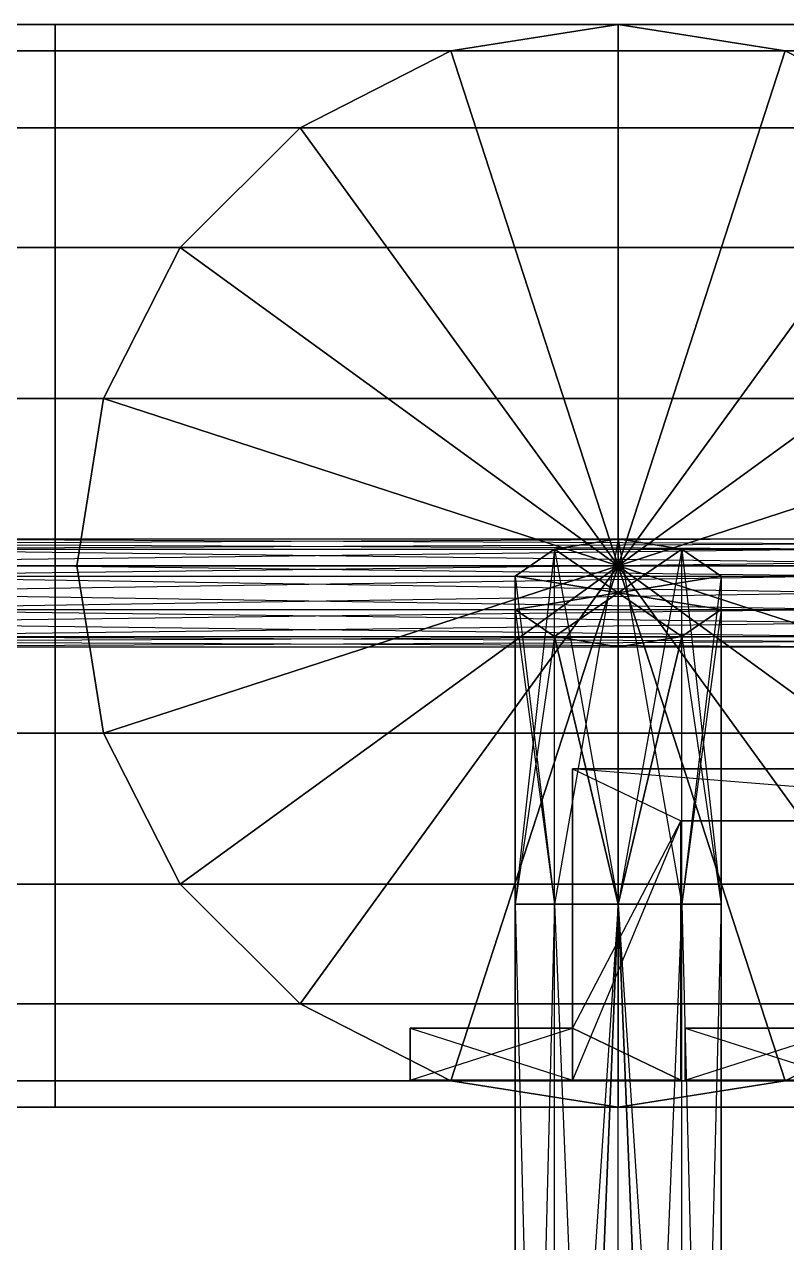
# Model space of a CAD drawing. Extents: x 0 to 4960, y -79 to 258.
# Drawn here: x 1896.8 to 1952.3, y 9.8 to 98.4 of the extents above; entities that cross this region are included whole.
import ezdxf

# ---------------------------------------------------------------- set-up
doc = ezdxf.new("R2010")
doc.units = 0
doc.layers.add('UB3D', color=1, linetype='CONTINUOUS')

msp = doc.modelspace()

# ---------------------------------------------------------------- linework, layer by layer
at = {"layer": 'UB3D', "color": 53}
for points in [[(2100.944882, 96.498268, -2192.166043), (2100.944882, 98.425177, -2180.00002), (1819.055118, 98.425177, -2180.00002), (1819.055118, 96.498268, -2192.166043)], [(2100.944882, 98.425177, -2180.00002), (2100.944882, 96.498268, -2167.833957), (1819.055118, 96.498268, -2167.833957), (1819.055118, 98.425177, -2180.00002)], [(2180.944882, 96.498268, -3552.166043), (2180.944882, 98.425177, -3540.00002), (1899.055118, 98.425177, -3540.00002), (1899.055118, 96.498268, -3552.166043)], [(2180.944882, 98.425177, -3540.00002), (2180.944882, 96.498268, -3527.833957), (1899.055118, 96.498268, -3527.833957), (1899.055118, 98.425177, -3540.00002)], [(1899.055118, 59.055118, -3540), (1899.055118, 96.498268, -3552.166043), (1899.055118, 98.425177, -3540.00002)], [(1899.055118, 59.055118, -3540), (1899.055118, 98.425177, -3540.00002), (1899.055118, 96.498268, -3527.833957)], [(1927.833996, 96.498308, -1260.944882), (1940.00002, 98.425217, -1260.944882), (1940.00002, 98.425217, -979.055118), (1927.833996, 96.498308, -979.055118)], [(1940, 59.055118, -1260.944882), (1940.00002, 98.425217, -1260.944882), (1927.833996, 96.498308, -1260.944882)], [(1940, 59.055118, -979.055118), (1927.833996, 96.498308, -979.055118), (1940.00002, 98.425217, -979.055118)], [(1940, 59.055118, -1260.944882), (1952.166004, 96.498308, -1260.944882), (1940.00002, 98.425217, -1260.944882)], [(1940, 59.055118, -979.055118), (1940.00002, 98.425217, -979.055118), (1952.166004, 96.498308, -979.055118)], [(1940.00002, 98.425217, -1260.944882), (1952.166004, 96.498308, -1260.944882), (1952.166004, 96.498308, -979.055118), (1940.00002, 98.425217, -979.055118)], [(2100.944882, 90.906161, -2203.141171), (2100.944882, 96.498268, -2192.166043), (1819.055118, 96.498268, -2192.166043), (1819.055118, 90.906161, -2203.141171)], [(2100.944882, 96.498268, -2167.833957), (2100.944882, 90.906161, -2156.858829), (1819.055118, 90.906161, -2156.858829), (1819.055118, 96.498268, -2167.833957)], [(2180.944882, 90.906161, -3563.141171), (2180.944882, 96.498268, -3552.166043), (1899.055118, 96.498268, -3552.166043), (1899.055118, 90.906161, -3563.141171)], [(2180.944882, 96.498268, -3527.833957), (2180.944882, 90.906161, -3516.858829), (1899.055118, 90.906161, -3516.858829), (1899.055118, 96.498268, -3527.833957)], [(1899.055118, 59.055118, -3540), (1899.055118, 90.906161, -3563.141171), (1899.055118, 96.498268, -3552.166043)], [(1899.055118, 59.055118, -3540), (1899.055118, 96.498268, -3527.833957), (1899.055118, 90.906161, -3516.858829)], [(1916.858868, 90.906201, -1260.944882), (1927.833996, 96.498308, -1260.944882), (1927.833996, 96.498308, -979.055118), (1916.858868, 90.906201, -979.055118)], [(1940, 59.055118, -1260.944882), (1927.833996, 96.498308, -1260.944882), (1916.858868, 90.906201, -1260.944882)], [(1940, 59.055118, -979.055118), (1916.858868, 90.906201, -979.055118), (1927.833996, 96.498308, -979.055118)], [(1940, 59.055118, -1260.944882), (1963.141132, 90.906201, -1260.944882), (1952.166004, 96.498308, -1260.944882)], [(1940, 59.055118, -979.055118), (1952.166004, 96.498308, -979.055118), (1963.141132, 90.906201, -979.055118)], [(1952.166004, 96.498308, -1260.944882), (1963.141132, 90.906201, -1260.944882), (1963.141132, 90.906201, -979.055118), (1952.166004, 96.498308, -979.055118)], [(2100.944882, 82.19625, -2211.851082), (2100.944882, 90.906161, -2203.141171), (1819.055118, 90.906161, -2203.141171), (1819.055118, 82.19625, -2211.851082)], [(2100.944882, 90.906161, -2156.858829), (2100.944882, 82.19625, -2148.148918), (1819.055118, 82.19625, -2148.148918), (1819.055118, 90.906161, -2156.858829)], [(2180.944882, 82.19625, -3571.851082), (2180.944882, 90.906161, -3563.141171), (1899.055118, 90.906161, -3563.141171), (1899.055118, 82.19625, -3571.851082)], [(2180.944882, 90.906161, -3516.858829), (2180.944882, 82.19625, -3508.148918), (1899.055118, 82.19625, -3508.148918), (1899.055118, 90.906161, -3516.858829)], [(1899.055118, 59.055118, -3540), (1899.055118, 82.19625, -3571.851082), (1899.055118, 90.906161, -3563.141171)], [(1899.055118, 59.055118, -3540), (1899.055118, 90.906161, -3516.858829), (1899.055118, 82.19625, -3508.148918)], [(1908.148957, 82.196289, -1260.944882), (1916.858868, 90.906201, -1260.944882), (1916.858868, 90.906201, -979.055118), (1908.148957, 82.196289, -979.055118)], [(1940, 59.055118, -1260.944882), (1916.858868, 90.906201, -1260.944882), (1908.148957, 82.196289, -1260.944882)], [(1940, 59.055118, -979.055118), (1908.148957, 82.196289, -979.055118), (1916.858868, 90.906201, -979.055118)], [(1940, 59.055118, -1260.944882), (1971.851043, 82.196289, -1260.944882), (1963.141132, 90.906201, -1260.944882)], [(1940, 59.055118, -979.055118), (1963.141132, 90.906201, -979.055118), (1971.851043, 82.196289, -979.055118)], [(2100.944882, 71.221122, -2217.44319), (2100.944882, 82.19625, -2211.851082), (1819.055118, 82.19625, -2211.851082), (1819.055118, 71.221122, -2217.44319)], [(2100.944882, 82.19625, -2148.148918), (2100.944882, 71.221122, -2142.55681), (1819.055118, 71.221122, -2142.55681), (1819.055118, 82.19625, -2148.148918)], [(2180.944882, 71.221122, -3577.44319), (2180.944882, 82.19625, -3571.851082), (1899.055118, 82.19625, -3571.851082), (1899.055118, 71.221122, -3577.44319)], [(2180.944882, 82.19625, -3508.148918), (2180.944882, 71.221122, -3502.55681), (1899.055118, 71.221122, -3502.55681), (1899.055118, 82.19625, -3508.148918)], [(1899.055118, 59.055118, -3540), (1899.055118, 71.221122, -3577.44319), (1899.055118, 82.19625, -3571.851082)], [(1899.055118, 59.055118, -3540), (1899.055118, 82.19625, -3508.148918), (1899.055118, 71.221122, -3502.55681)], [(1902.55685, 71.221161, -1260.944882), (1908.148957, 82.196289, -1260.944882), (1908.148957, 82.196289, -979.055118), (1902.55685, 71.221161, -979.055118)], [(1940, 59.055118, -1260.944882), (1908.148957, 82.196289, -1260.944882), (1902.55685, 71.221161, -1260.944882)], [(1940, 59.055118, -979.055118), (1902.55685, 71.221161, -979.055118), (1908.148957, 82.196289, -979.055118)], [(1940, 59.055118, -1260.944882), (1977.44315, 71.221161, -1260.944882), (1971.851043, 82.196289, -1260.944882)], [(1940, 59.055118, -979.055118), (1971.851043, 82.196289, -979.055118), (1977.44315, 71.221161, -979.055118)], [(2100.944882, 59.055098, -2219.370098), (2100.944882, 71.221122, -2217.44319), (1819.055118, 71.221122, -2217.44319), (1819.055118, 59.055098, -2219.370098)], [(2100.944882, 71.221122, -2142.55681), (2100.944882, 59.055098, -2140.629902), (1819.055118, 59.055098, -2140.629902), (1819.055118, 71.221122, -2142.55681)], [(2180.944882, 59.055098, -3579.370098), (2180.944882, 71.221122, -3577.44319), (1899.055118, 71.221122, -3577.44319), (1899.055118, 59.055098, -3579.370098)], [(2180.944882, 71.221122, -3502.55681), (2180.944882, 59.055098, -3500.629902), (1899.055118, 59.055098, -3500.629902), (1899.055118, 71.221122, -3502.55681)], [(1899.055118, 59.055118, -3540), (1899.055118, 59.055098, -3579.370098), (1899.055118, 71.221122, -3577.44319)], [(1899.055118, 59.055118, -3540), (1899.055118, 71.221122, -3502.55681), (1899.055118, 59.055098, -3500.629902)], [(1900.629941, 59.055098, -1260.944882), (1902.55685, 71.221161, -1260.944882), (1902.55685, 71.221161, -979.055118), (1900.629941, 59.055098, -979.055118)], [(1940, 59.055118, -1260.944882), (1902.55685, 71.221161, -1260.944882), (1900.629941, 59.055138, -1260.944882)], [(1940, 59.055118, -979.055118), (1900.629941, 59.055098, -979.055118), (1902.55685, 71.221161, -979.055118)], [(1940, 59.055118, -1260.944882), (1979.370059, 59.055138, -1260.944882), (1977.44315, 71.221161, -1260.944882)], [(2100.944882, 46.889114, -2217.44319), (2100.944882, 59.055098, -2219.370098), (1819.055118, 59.055098, -2219.370098), (1819.055118, 46.889114, -2217.44319)], [(2100.944882, 59.055098, -2140.629902), (2100.944882, 46.889114, -2142.55681), (1819.055118, 46.889114, -2142.55681), (1819.055118, 59.055098, -2140.629902)], [(1899.055118, 59.055118, -3540), (1899.055118, 19.685059, -3540.00002), (1899.055118, 21.611968, -3552.166043)], [(1899.055118, 59.055118, -3540), (1899.055118, 21.611968, -3552.166043), (1899.055118, 27.204075, -3563.141171)], [(1899.055118, 59.055118, -3540), (1899.055118, 27.204075, -3563.141171), (1899.055118, 35.913986, -3571.851082)], [(1899.055118, 59.055118, -3540), (1899.055118, 35.913986, -3571.851082), (1899.055118, 46.889114, -3577.44319)], [(1899.055118, 59.055118, -3540), (1899.055118, 46.889114, -3577.44319), (1899.055118, 59.055098, -3579.370098)], [(1899.055118, 59.055118, -3540), (1899.055118, 59.055098, -3500.629902), (1899.055118, 46.889114, -3502.55681)], [(1899.055118, 59.055118, -3540), (1899.055118, 46.889114, -3502.55681), (1899.055118, 35.913986, -3508.148918)], [(1899.055118, 59.055118, -3540), (1899.055118, 35.913986, -3508.148918), (1899.055118, 27.204075, -3516.858829)], [(1899.055118, 59.055118, -3540), (1899.055118, 27.204075, -3516.858829), (1899.055118, 21.611968, -3527.833957)], [(2180.944882, 46.889114, -3577.44319), (2180.944882, 59.055098, -3579.370098), (1899.055118, 59.055098, -3579.370098), (1899.055118, 46.889114, -3577.44319)], [(2180.944882, 59.055098, -3500.629902), (2180.944882, 46.889114, -3502.55681), (1899.055118, 46.889114, -3502.55681), (1899.055118, 59.055098, -3500.629902)], [(1940, 59.055118, -1260.944882), (1900.629941, 59.055138, -1260.944882), (1902.55685, 46.889075, -1260.944882)], [(1940, 59.055118, -979.055118), (1902.55685, 46.889075, -979.055118), (1900.629941, 59.055098, -979.055118)], [(1902.55685, 46.889075, -1260.944882), (1900.629941, 59.055098, -1260.944882), (1900.629941, 59.055098, -979.055118), (1902.55685, 46.889075, -979.055118)], [(1940, 59.055118, -1260.944882), (1902.55685, 46.889075, -1260.944882), (1908.148957, 35.913947, -1260.944882)], [(1940, 59.055118, -979.055118), (1908.148957, 35.913947, -979.055118), (1902.55685, 46.889075, -979.055118)], [(1940, 59.055118, -1260.944882), (1908.148957, 35.913947, -1260.944882), (1916.858868, 27.204036, -1260.944882)], [(1940, 59.055118, -979.055118), (1916.858868, 27.204036, -979.055118), (1908.148957, 35.913947, -979.055118)], [(1940, 59.055118, -1260.944882), (1916.858868, 27.204036, -1260.944882), (1927.833996, 21.611928, -1260.944882)], [(1940, 59.055118, -979.055118), (1927.833996, 21.611928, -979.055118), (1916.858868, 27.204036, -979.055118)], [(1940, 59.055118, -1260.944882), (1927.833996, 21.611928, -1260.944882), (1940.00002, 19.68502, -1260.944882)], [(1940, 59.055118, -979.055118), (1940.00002, 19.68502, -979.055118), (1927.833996, 21.611928, -979.055118)], [(1940, 59.055118, -1260.944882), (1940.00002, 19.68502, -1260.944882), (1952.166004, 21.611928, -1260.944882)], [(1940, 59.055118, -1260.944882), (1952.166004, 21.611928, -1260.944882), (1963.141132, 27.204036, -1260.944882)], [(1940, 59.055118, -1260.944882), (1963.141132, 27.204036, -1260.944882), (1971.851043, 35.913947, -1260.944882)], [(1940, 59.055118, -1260.944882), (1971.851043, 35.913947, -1260.944882), (1977.44315, 46.889075, -1260.944882)], [(1940, 59.055118, -979.055118), (1979.370059, 59.055098, -979.055118), (1977.44315, 46.889075, -979.055118)], [(1940, 59.055118, -979.055118), (1977.44315, 46.889075, -979.055118), (1971.851043, 35.913947, -979.055118)], [(1940, 59.055118, -979.055118), (1971.851043, 35.913947, -979.055118), (1963.141132, 27.204036, -979.055118)], [(1940, 59.055118, -979.055118), (1963.141132, 27.204036, -979.055118), (1952.166004, 21.611928, -979.055118)], [(1940, 59.055118, -979.055118), (1952.166004, 21.611928, -979.055118), (1940.00002, 19.68502, -979.055118)], [(2100.944882, 35.913986, -2211.851082), (2100.944882, 46.889114, -2217.44319), (1819.055118, 46.889114, -2217.44319), (1819.055118, 35.913986, -2211.851082)], [(2100.944882, 46.889114, -2142.55681), (2100.944882, 35.913986, -2148.148918), (1819.055118, 35.913986, -2148.148918), (1819.055118, 46.889114, -2142.55681)], [(2180.944882, 35.913986, -3571.851082), (2180.944882, 46.889114, -3577.44319), (1899.055118, 46.889114, -3577.44319), (1899.055118, 35.913986, -3571.851082)], [(2180.944882, 46.889114, -3502.55681), (2180.944882, 35.913986, -3508.148918), (1899.055118, 35.913986, -3508.148918), (1899.055118, 46.889114, -3502.55681)], [(1908.148957, 35.913947, -1260.944882), (1902.55685, 46.889075, -1260.944882), (1902.55685, 46.889075, -979.055118), (1908.148957, 35.913947, -979.055118)], [(2100.944882, 27.204075, -2203.141171), (2100.944882, 35.913986, -2211.851082), (1819.055118, 35.913986, -2211.851082), (1819.055118, 27.204075, -2203.141171)], [(2100.944882, 35.913986, -2148.148918), (2100.944882, 27.204075, -2156.858829), (1819.055118, 27.204075, -2156.858829), (1819.055118, 35.913986, -2148.148918)], [(2180.944882, 27.204075, -3563.141171), (2180.944882, 35.913986, -3571.851082), (1899.055118, 35.913986, -3571.851082), (1899.055118, 27.204075, -3563.141171)], [(2180.944882, 35.913986, -3508.148918), (2180.944882, 27.204075, -3516.858829), (1899.055118, 27.204075, -3516.858829), (1899.055118, 35.913986, -3508.148918)], [(1916.858868, 27.204036, -1260.944882), (1908.148957, 35.913947, -1260.944882), (1908.148957, 35.913947, -979.055118), (1916.858868, 27.204036, -979.055118)], [(2100.944882, 21.611968, -2192.166043), (2100.944882, 27.204075, -2203.141171), (1819.055118, 27.204075, -2203.141171), (1819.055118, 21.611968, -2192.166043)], [(2100.944882, 27.204075, -2156.858829), (2100.944882, 21.611968, -2167.833957), (1819.055118, 21.611968, -2167.833957), (1819.055118, 27.204075, -2156.858829)], [(2180.944882, 21.611968, -3552.166043), (2180.944882, 27.204075, -3563.141171), (1899.055118, 27.204075, -3563.141171), (1899.055118, 21.611968, -3552.166043)], [(2180.944882, 27.204075, -3516.858829), (2180.944882, 21.611968, -3527.833957), (1899.055118, 21.611968, -3527.833957), (1899.055118, 27.204075, -3516.858829)], [(1927.833996, 21.611928, -1260.944882), (1916.858868, 27.204036, -1260.944882), (1916.858868, 27.204036, -979.055118), (1927.833996, 21.611928, -979.055118)], [(1963.141132, 27.204036, -1260.944882), (1952.166004, 21.611928, -1260.944882), (1952.166004, 21.611928, -979.055118), (1963.141132, 27.204036, -979.055118)], [(2100.944882, 19.685059, -2180.00002), (2100.944882, 21.611968, -2192.166043), (1819.055118, 21.611968, -2192.166043), (1819.055118, 19.685059, -2180.00002)], [(2100.944882, 21.611968, -2167.833957), (2100.944882, 19.685059, -2180.00002), (1819.055118, 19.685059, -2180.00002), (1819.055118, 21.611968, -2167.833957)], [(2180.944882, 19.685059, -3540.00002), (2180.944882, 21.611968, -3552.166043), (1899.055118, 21.611968, -3552.166043), (1899.055118, 19.685059, -3540.00002)], [(2180.944882, 21.611968, -3527.833957), (2180.944882, 19.685059, -3540.00002), (1899.055118, 19.685059, -3540.00002), (1899.055118, 21.611968, -3527.833957)], [(1940.00002, 19.68502, -1260.944882), (1927.833996, 21.611928, -1260.944882), (1927.833996, 21.611928, -979.055118), (1940.00002, 19.68502, -979.055118)], [(1952.166004, 21.611928, -1260.944882), (1940.00002, 19.68502, -1260.944882), (1940.00002, 19.68502, -979.055118), (1952.166004, 21.611928, -979.055118)]]:
    msp.add_3dface(points, dxfattribs=at)
at = {"layer": 'UB3D', "color": 254}
for points in [[(1799.370079, 60.275591, -2175.370079), (1956.850394, 60.275591, -2175.370079), (1799.370079, 61.027598, -2180)], [(1956.850394, 60.275591, -2175.370079), (1799.370079, 61.027598, -2180), (1956.850394, 61.027598, -2180)], [(1799.370079, 61.027598, -2180), (1956.850394, 61.027598, -2180), (1799.370079, 60.275591, -2184.629921)], [(1956.850394, 61.027598, -2180), (1799.370079, 60.275591, -2184.629921), (1956.850394, 60.275591, -2184.629921)], [(1799.370079, 58.307047, -2172.511811), (1956.850394, 58.307047, -2172.511811), (1799.370079, 60.275591, -2175.370079)], [(1956.850394, 58.307047, -2172.511811), (1799.370079, 60.275591, -2175.370079), (1956.850394, 60.275591, -2175.370079)], [(1799.370079, 60.275591, -2184.629921), (1956.850394, 60.275591, -2184.629921), (1799.370079, 58.307047, -2187.488189)], [(1956.850394, 60.275591, -2184.629921), (1799.370079, 58.307047, -2187.488189), (1956.850394, 58.307047, -2187.488189)], [(1879.370079, 60.275591, -3535.370079), (2036.850394, 60.275591, -3535.370079), (1879.370079, 61.027598, -3540)], [(2036.850394, 60.275591, -3535.370079), (1879.370079, 61.027598, -3540), (2036.850394, 61.027598, -3540)], [(1879.370079, 61.027598, -3540), (2036.850394, 61.027598, -3540), (1879.370079, 60.275591, -3544.629921)], [(2036.850394, 61.027598, -3540), (1879.370079, 60.275591, -3544.629921), (2036.850394, 60.275591, -3544.629921)], [(1879.370079, 58.307047, -3532.511811), (2036.850394, 58.307047, -3532.511811), (1879.370079, 60.275591, -3535.370079)], [(2036.850394, 58.307047, -3532.511811), (1879.370079, 60.275591, -3535.370079), (2036.850394, 60.275591, -3535.370079)], [(1879.370079, 60.275591, -3544.629921), (2036.850394, 60.275591, -3544.629921), (1879.370079, 58.307047, -3547.488189)], [(2036.850394, 60.275591, -3544.629921), (1879.370079, 58.307047, -3547.488189), (2036.850394, 58.307047, -3547.488189)], [(1932.511811, 58.307047, -1280.629921), (1935.370079, 34.452008, -1326.370079), (1935.370079, 60.275591, -1280.629921)], [(1932.511811, 58.307047, -1280.629921), (1932.511811, 58.307047, -1123.149606), (1935.370079, 60.275591, -1280.629921)], [(1932.511811, 58.307047, -1123.149606), (1935.370079, 60.275591, -1280.629921), (1935.370079, 60.275591, -1123.149606)], [(1940, 57.090472, -1123.149606), (1935.370079, 60.275591, -1123.149606), (1932.511811, 58.307047, -1123.149606)], [(1935.370079, 34.452008, -913.629921), (1935.370079, 60.275591, -959.370079), (1932.511811, 34.452008, -917.566929)], [(1935.370079, 60.275591, -959.370079), (1932.511811, 34.452008, -917.566929), (1932.511811, 58.307047, -959.370079)], [(1935.370079, 60.275591, -959.370079), (1935.370079, 60.275591, -1116.850394), (1932.511811, 58.307047, -959.370079)], [(1935.370079, 60.275591, -1116.850394), (1932.511811, 58.307047, -959.370079), (1932.511811, 58.307047, -1116.850394)], [(1940, 57.090472, -1116.850394), (1932.511811, 58.307047, -1116.850394), (1935.370079, 60.275591, -1116.850394)], [(1935.370079, 60.275591, -1280.629921), (1940, 34.452008, -1327.874016), (1940, 61.027598, -1280.629921)], [(1935.370079, 60.275591, -1280.629921), (1935.370079, 60.275591, -1123.149606), (1940, 61.027598, -1280.629921)], [(1935.370079, 60.275591, -1123.149606), (1940, 61.027598, -1280.629921), (1940, 61.027598, -1123.149606)], [(1940, 57.090472, -1123.149606), (1940, 61.027598, -1123.149606), (1935.370079, 60.275591, -1123.149606)], [(1940, 34.452008, -912.125984), (1940, 61.027598, -959.370079), (1935.370079, 34.452008, -913.629921)], [(1940, 61.027598, -959.370079), (1935.370079, 34.452008, -913.629921), (1935.370079, 60.275591, -959.370079)], [(1940, 61.027598, -959.370079), (1940, 61.027598, -1116.850394), (1935.370079, 60.275591, -959.370079)], [(1940, 61.027598, -1116.850394), (1935.370079, 60.275591, -959.370079), (1935.370079, 60.275591, -1116.850394)], [(1940, 57.090472, -1116.850394), (1935.370079, 60.275591, -1116.850394), (1940, 61.027598, -1116.850394)], [(1935.370079, 34.452008, -1326.370079), (1935.370079, 60.275591, -1280.629921), (1940, 34.452008, -1327.874016)], [(1940, 34.452008, -1327.874016), (1940, 61.027598, -1280.629921), (1944.629921, 34.452008, -1326.370079)], [(1940, 61.027598, -1280.629921), (1944.629921, 34.452008, -1326.370079), (1944.629921, 60.275591, -1280.629921)], [(1940, 61.027598, -1280.629921), (1940, 61.027598, -1123.149606), (1944.629921, 60.275591, -1280.629921)], [(1940, 61.027598, -1123.149606), (1944.629921, 60.275591, -1280.629921), (1944.629921, 60.275591, -1123.149606)], [(1940, 57.090472, -1123.149606), (1944.629921, 60.275591, -1123.149606), (1940, 61.027598, -1123.149606)], [(1944.629921, 60.275591, -959.370079), (1940, 34.452008, -912.125984), (1940, 61.027598, -959.370079)], [(1944.629921, 60.275591, -959.370079), (1944.629921, 60.275591, -1116.850394), (1940, 61.027598, -959.370079)], [(1944.629921, 60.275591, -1116.850394), (1940, 61.027598, -959.370079), (1940, 61.027598, -1116.850394)], [(1940, 57.090472, -1116.850394), (1940, 61.027598, -1116.850394), (1944.629921, 60.275591, -1116.850394)], [(1940, 57.090472, -1123.149606), (1947.488189, 58.307047, -1123.149606), (1944.629921, 60.275591, -1123.149606)], [(1944.629921, 34.452008, -913.629921), (1944.629921, 60.275591, -959.370079), (1940, 34.452008, -912.125984)], [(1940, 57.090472, -1116.850394), (1944.629921, 60.275591, -1116.850394), (1947.488189, 58.307047, -1116.850394)], [(1944.629921, 34.452008, -1326.370079), (1944.629921, 60.275591, -1280.629921), (1947.488189, 34.452008, -1322.433071)], [(1944.629921, 60.275591, -1280.629921), (1947.488189, 34.452008, -1322.433071), (1947.488189, 58.307047, -1280.629921)], [(1944.629921, 60.275591, -1280.629921), (1944.629921, 60.275591, -1123.149606), (1947.488189, 58.307047, -1280.629921)], [(1944.629921, 60.275591, -1123.149606), (1947.488189, 58.307047, -1280.629921), (1947.488189, 58.307047, -1123.149606)], [(1947.488189, 58.307047, -959.370079), (1944.629921, 34.452008, -913.629921), (1944.629921, 60.275591, -959.370079)], [(1947.488189, 58.307047, -959.370079), (1947.488189, 58.307047, -1116.850394), (1944.629921, 60.275591, -959.370079)], [(1947.488189, 58.307047, -1116.850394), (1944.629921, 60.275591, -959.370079), (1944.629921, 60.275591, -1116.850394)], [(1799.370079, 55.873898, -2172.511811), (1956.850394, 55.873898, -2172.511811), (1799.370079, 58.307047, -2172.511811)], [(1956.850394, 55.873898, -2172.511811), (1799.370079, 58.307047, -2172.511811), (1956.850394, 58.307047, -2172.511811)], [(1799.370079, 58.307047, -2187.488189), (1956.850394, 58.307047, -2187.488189), (1799.370079, 55.873898, -2187.488189)], [(1956.850394, 58.307047, -2187.488189), (1799.370079, 55.873898, -2187.488189), (1956.850394, 55.873898, -2187.488189)], [(1879.370079, 55.873898, -3532.511811), (2036.850394, 55.873898, -3532.511811), (1879.370079, 58.307047, -3532.511811)], [(2036.850394, 55.873898, -3532.511811), (1879.370079, 58.307047, -3532.511811), (2036.850394, 58.307047, -3532.511811)], [(1879.370079, 58.307047, -3547.488189), (2036.850394, 58.307047, -3547.488189), (1879.370079, 55.873898, -3547.488189)], [(2036.850394, 58.307047, -3547.488189), (1879.370079, 55.873898, -3547.488189), (2036.850394, 55.873898, -3547.488189)], [(1932.511811, 55.873898, -1280.629921), (1932.511811, 34.452008, -1322.433071), (1932.511811, 58.307047, -1280.629921)], [(1932.511811, 34.452008, -1322.433071), (1932.511811, 58.307047, -1280.629921), (1935.370079, 34.452008, -1326.370079)], [(1932.511811, 55.873898, -1280.629921), (1932.511811, 55.873898, -1123.149606), (1932.511811, 58.307047, -1280.629921)], [(1932.511811, 55.873898, -1123.149606), (1932.511811, 58.307047, -1280.629921), (1932.511811, 58.307047, -1123.149606)], [(1940, 57.090472, -1123.149606), (1932.511811, 58.307047, -1123.149606), (1932.511811, 55.873898, -1123.149606)], [(1932.511811, 34.452008, -917.566929), (1932.511811, 58.307047, -959.370079), (1932.511811, 34.452008, -922.433071)], [(1932.511811, 58.307047, -959.370079), (1932.511811, 34.452008, -922.433071), (1932.511811, 55.873898, -959.370079)], [(1932.511811, 58.307047, -959.370079), (1932.511811, 58.307047, -1116.850394), (1932.511811, 55.873898, -959.370079)], [(1932.511811, 58.307047, -1116.850394), (1932.511811, 55.873898, -959.370079), (1932.511811, 55.873898, -1116.850394)], [(1940, 57.090472, -1116.850394), (1932.511811, 55.873898, -1116.850394), (1932.511811, 58.307047, -1116.850394)], [(1940, 57.090472, -1123.149606), (1947.488189, 55.873898, -1123.149606), (1947.488189, 58.307047, -1123.149606)], [(1940, 57.090472, -1116.850394), (1947.488189, 58.307047, -1116.850394), (1947.488189, 55.873898, -1116.850394)], [(1947.488189, 34.452008, -917.566929), (1947.488189, 58.307047, -959.370079), (1944.629921, 34.452008, -913.629921)], [(1947.488189, 34.452008, -1322.433071), (1947.488189, 58.307047, -1280.629921), (1947.488189, 34.452008, -1317.566929)], [(1947.488189, 58.307047, -1280.629921), (1947.488189, 34.452008, -1317.566929), (1947.488189, 55.873898, -1280.629921)], [(1947.488189, 58.307047, -1280.629921), (1947.488189, 58.307047, -1123.149606), (1947.488189, 55.873898, -1280.629921)], [(1947.488189, 58.307047, -1123.149606), (1947.488189, 55.873898, -1280.629921), (1947.488189, 55.873898, -1123.149606)], [(1947.488189, 55.873898, -959.370079), (1947.488189, 34.452008, -917.566929), (1947.488189, 58.307047, -959.370079)], [(1947.488189, 55.873898, -959.370079), (1947.488189, 55.873898, -1116.850394), (1947.488189, 58.307047, -959.370079)], [(1947.488189, 55.873898, -1116.850394), (1947.488189, 58.307047, -959.370079), (1947.488189, 58.307047, -1116.850394)], [(1940, 57.090472, -1123.149606), (1932.511811, 55.873898, -1123.149606), (1935.370079, 53.905315, -1123.149606)], [(1940, 57.090472, -1116.850394), (1935.370079, 53.905315, -1116.850394), (1932.511811, 55.873898, -1116.850394)], [(1940, 57.090472, -1123.149606), (1935.370079, 53.905315, -1123.149606), (1940, 53.153346, -1123.149606)], [(1940, 57.090472, -1116.850394), (1940, 53.153346, -1116.850394), (1935.370079, 53.905315, -1116.850394)], [(1940, 57.090472, -1123.149606), (1940, 53.153346, -1123.149606), (1944.629921, 53.905315, -1123.149606)], [(1940, 57.090472, -1123.149606), (1944.629921, 53.905315, -1123.149606), (1947.488189, 55.873898, -1123.149606)], [(1940, 57.090472, -1116.850394), (1947.488189, 55.873898, -1116.850394), (1944.629921, 53.905315, -1116.850394)], [(1940, 57.090472, -1116.850394), (1944.629921, 53.905315, -1116.850394), (1940, 53.153346, -1116.850394)], [(1799.370079, 53.905315, -2175.370079), (1956.850394, 53.905315, -2175.370079), (1799.370079, 55.873898, -2172.511811)], [(1956.850394, 53.905315, -2175.370079), (1799.370079, 55.873898, -2172.511811), (1956.850394, 55.873898, -2172.511811)], [(1799.370079, 55.873898, -2187.488189), (1956.850394, 55.873898, -2187.488189), (1799.370079, 53.905315, -2184.629921)], [(1956.850394, 55.873898, -2187.488189), (1799.370079, 53.905315, -2184.629921), (1956.850394, 53.905315, -2184.629921)], [(1879.370079, 53.905315, -3535.370079), (2036.850394, 53.905315, -3535.370079), (1879.370079, 55.873898, -3532.511811)], [(2036.850394, 53.905315, -3535.370079), (1879.370079, 55.873898, -3532.511811), (2036.850394, 55.873898, -3532.511811)], [(1879.370079, 55.873898, -3547.488189), (2036.850394, 55.873898, -3547.488189), (1879.370079, 53.905315, -3544.629921)], [(2036.850394, 55.873898, -3547.488189), (1879.370079, 53.905315, -3544.629921), (2036.850394, 53.905315, -3544.629921)], [(1935.370079, 53.905315, -1280.629921), (1932.511811, 34.452008, -1317.566929), (1932.511811, 55.873898, -1280.629921)], [(1932.511811, 34.452008, -1317.566929), (1932.511811, 55.873898, -1280.629921), (1932.511811, 34.452008, -1322.433071)], [(1935.370079, 53.905315, -1280.629921), (1935.370079, 53.905315, -1123.149606), (1932.511811, 55.873898, -1280.629921)], [(1935.370079, 53.905315, -1123.149606), (1932.511811, 55.873898, -1280.629921), (1932.511811, 55.873898, -1123.149606)], [(1932.511811, 34.452008, -922.433071), (1932.511811, 55.873898, -959.370079), (1935.370079, 34.452008, -926.370079)], [(1932.511811, 55.873898, -959.370079), (1935.370079, 34.452008, -926.370079), (1935.370079, 53.905315, -959.370079)], [(1932.511811, 55.873898, -959.370079), (1932.511811, 55.873898, -1116.850394), (1935.370079, 53.905315, -959.370079)], [(1932.511811, 55.873898, -1116.850394), (1935.370079, 53.905315, -959.370079), (1935.370079, 53.905315, -1116.850394)], [(1947.488189, 34.452008, -1317.566929), (1947.488189, 55.873898, -1280.629921), (1944.629921, 34.452008, -1313.629921)], [(1947.488189, 55.873898, -1280.629921), (1944.629921, 34.452008, -1313.629921), (1944.629921, 53.905315, -1280.629921)], [(1947.488189, 55.873898, -1280.629921), (1947.488189, 55.873898, -1123.149606), (1944.629921, 53.905315, -1280.629921)], [(1947.488189, 55.873898, -1123.149606), (1944.629921, 53.905315, -1280.629921), (1944.629921, 53.905315, -1123.149606)], [(1944.629921, 53.905315, -959.370079), (1947.488189, 34.452008, -922.433071), (1947.488189, 55.873898, -959.370079)], [(1944.629921, 53.905315, -959.370079), (1944.629921, 53.905315, -1116.850394), (1947.488189, 55.873898, -959.370079)], [(1944.629921, 53.905315, -1116.850394), (1947.488189, 55.873898, -959.370079), (1947.488189, 55.873898, -1116.850394)], [(1947.488189, 34.452008, -922.433071), (1947.488189, 55.873898, -959.370079), (1947.488189, 34.452008, -917.566929)], [(1799.370079, 53.153346, -2180), (1956.850394, 53.153346, -2180), (1799.370079, 53.905315, -2175.370079)], [(1956.850394, 53.153346, -2180), (1799.370079, 53.905315, -2175.370079), (1956.850394, 53.905315, -2175.370079)], [(1799.370079, 53.905315, -2184.629921), (1956.850394, 53.905315, -2184.629921), (1799.370079, 53.153346, -2180)], [(1956.850394, 53.905315, -2184.629921), (1799.370079, 53.153346, -2180), (1956.850394, 53.153346, -2180)], [(1879.370079, 53.153346, -3540), (2036.850394, 53.153346, -3540), (1879.370079, 53.905315, -3535.370079)], [(2036.850394, 53.153346, -3540), (1879.370079, 53.905315, -3535.370079), (2036.850394, 53.905315, -3535.370079)], [(1879.370079, 53.905315, -3544.629921), (2036.850394, 53.905315, -3544.629921), (1879.370079, 53.153346, -3540)], [(2036.850394, 53.905315, -3544.629921), (1879.370079, 53.153346, -3540), (2036.850394, 53.153346, -3540)], [(1940, 34.452008, -1313.629921), (1935.370079, 53.905315, -1280.629921), (1932.511811, 34.452008, -1317.566929)], [(1940, 53.153346, -1280.629921), (1940, 34.452008, -1313.629921), (1935.370079, 53.905315, -1280.629921)], [(1940, 53.153346, -1280.629921), (1940, 53.153346, -1123.149606), (1935.370079, 53.905315, -1280.629921)], [(1940, 53.153346, -1123.149606), (1935.370079, 53.905315, -1280.629921), (1935.370079, 53.905315, -1123.149606)], [(1935.370079, 34.452008, -926.370079), (1935.370079, 53.905315, -959.370079), (1940, 34.452008, -927.874016)], [(1935.370079, 53.905315, -959.370079), (1940, 34.452008, -927.874016), (1940, 53.153346, -959.370079)], [(1935.370079, 53.905315, -959.370079), (1935.370079, 53.905315, -1116.850394), (1940, 53.153346, -959.370079)], [(1935.370079, 53.905315, -1116.850394), (1940, 53.153346, -959.370079), (1940, 53.153346, -1116.850394)], [(1944.629921, 34.452008, -1313.629921), (1944.629921, 53.905315, -1280.629921), (1940, 34.452008, -1312.125984)], [(1944.629921, 53.905315, -1280.629921), (1940, 34.452008, -1312.125984), (1940, 53.153346, -1280.629921)], [(1944.629921, 53.905315, -1280.629921), (1944.629921, 53.905315, -1123.149606), (1940, 53.153346, -1280.629921)], [(1944.629921, 53.905315, -1123.149606), (1940, 53.153346, -1280.629921), (1940, 53.153346, -1123.149606)], [(1940, 53.153346, -959.370079), (1940, 34.452008, -926.370079), (1944.629921, 53.905315, -959.370079)], [(1940, 34.452008, -926.370079), (1944.629921, 53.905315, -959.370079), (1947.488189, 34.452008, -922.433071)], [(1940, 53.153346, -959.370079), (1940, 53.153346, -1116.850394), (1944.629921, 53.905315, -959.370079)], [(1940, 53.153346, -1116.850394), (1944.629921, 53.905315, -959.370079), (1944.629921, 53.905315, -1116.850394)], [(1940, 34.452008, -1312.125984), (1940, 53.153346, -1280.629921), (1940, 34.452008, -1313.629921)], [(1940, 34.452008, -927.874016), (1940, 53.153346, -959.370079), (1940, 34.452008, -926.370079)], [(1983.937008, 44.291339, -3153.700827), (1983.937008, 44.291339, -3171.496024), (1936.692913, 44.291339, -3153.700827)], [(1983.937008, 44.291339, -3171.496024), (1936.692913, 44.291339, -3153.700827), (1936.692913, 44.291339, -3171.496024)], [(1936.692913, 44.291339, -3153.700827), (1936.692913, 44.291339, -3171.496024), (1936.692913, 25.426496, -3153.700827)], [(1936.692913, 44.291339, -3171.496024), (1936.692913, 25.426496, -3153.700827), (1936.692913, 25.426496, -3171.496024)], [(1944.566929, 40.518346, -3153.700827), (1936.692913, 25.426496, -3153.700827), (1936.692913, 44.291339, -3153.700827)], [(1936.692913, 25.426496, -3153.700827), (1936.692913, 44.291339, -3153.700827), (1944.566929, 40.518346, -3153.700827)], [(1936.692913, 44.291339, -3153.700827), (1944.566929, 40.518346, -3153.700827), (1983.937008, 40.518346, -3153.700827)], [(1944.566929, 40.518346, -3153.700827), (1983.937008, 40.518346, -3153.700827), (1936.692913, 44.291339, -3153.700827)], [(1983.937008, 40.518346, -3153.700827), (1936.692913, 44.291339, -3153.700827), (1983.937008, 44.291339, -3153.700827)], [(1936.692913, 44.291339, -3153.700827), (1983.937008, 44.291339, -3153.700827), (1983.937008, 40.518346, -3153.700827)], [(1944.566929, 40.518346, -3171.496024), (1936.692913, 25.426496, -3171.496024), (1936.692913, 44.291339, -3171.496024)], [(1936.692913, 25.426496, -3171.496024), (1936.692913, 44.291339, -3171.496024), (1944.566929, 40.518346, -3171.496024)], [(1936.692913, 44.291339, -3171.496024), (1944.566929, 40.518346, -3171.496024), (1983.937008, 40.518346, -3171.496024)], [(1944.566929, 40.518346, -3171.496024), (1983.937008, 40.518346, -3171.496024), (1936.692913, 44.291339, -3171.496024)], [(1983.937008, 40.518346, -3171.496024), (1936.692913, 44.291339, -3171.496024), (1983.937008, 44.291339, -3171.496024)], [(1936.692913, 44.291339, -3171.496024), (1983.937008, 44.291339, -3171.496024), (1983.937008, 40.518346, -3171.496024)], [(1983.937008, 44.291339, -3228.503976), (1983.937008, 44.291339, -3246.299173), (1936.692913, 44.291339, -3228.503976)], [(1983.937008, 44.291339, -3246.299173), (1936.692913, 44.291339, -3228.503976), (1936.692913, 44.291339, -3246.299173)], [(1936.692913, 44.291339, -3228.503976), (1936.692913, 44.291339, -3246.299173), (1936.692913, 25.426496, -3228.503976)], [(1936.692913, 44.291339, -3246.299173), (1936.692913, 25.426496, -3228.503976), (1936.692913, 25.426496, -3246.299173)], [(1944.566929, 40.518346, -3228.503976), (1936.692913, 25.426496, -3228.503976), (1936.692913, 44.291339, -3228.503976)], [(1936.692913, 25.426496, -3228.503976), (1936.692913, 44.291339, -3228.503976), (1944.566929, 40.518346, -3228.503976)], [(1936.692913, 44.291339, -3228.503976), (1944.566929, 40.518346, -3228.503976), (1983.937008, 40.518346, -3228.503976)], [(1944.566929, 40.518346, -3228.503976), (1983.937008, 40.518346, -3228.503976), (1936.692913, 44.291339, -3228.503976)], [(1983.937008, 40.518346, -3228.503976), (1936.692913, 44.291339, -3228.503976), (1983.937008, 44.291339, -3228.503976)], [(1936.692913, 44.291339, -3228.503976), (1983.937008, 44.291339, -3228.503976), (1983.937008, 40.518346, -3228.503976)], [(1944.566929, 40.518346, -3246.299173), (1936.692913, 25.426496, -3246.299173), (1936.692913, 44.291339, -3246.299173)], [(1936.692913, 25.426496, -3246.299173), (1936.692913, 44.291339, -3246.299173), (1944.566929, 40.518346, -3246.299173)], [(1936.692913, 44.291339, -3246.299173), (1944.566929, 40.518346, -3246.299173), (1983.937008, 40.518346, -3246.299173)], [(1944.566929, 40.518346, -3246.299173), (1983.937008, 40.518346, -3246.299173), (1936.692913, 44.291339, -3246.299173)], [(1983.937008, 40.518346, -3246.299173), (1936.692913, 44.291339, -3246.299173), (1983.937008, 44.291339, -3246.299173)], [(1936.692913, 44.291339, -3246.299173), (1983.937008, 44.291339, -3246.299173), (1983.937008, 40.518346, -3246.299173)], [(1936.692913, 21.653543, -3153.700827), (1944.566929, 21.653543, -3153.700827), (1944.566929, 40.518346, -3153.700827)], [(1944.566929, 21.653543, -3153.700827), (1944.566929, 40.518346, -3153.700827), (1936.692913, 25.426496, -3153.700827)], [(1936.692913, 25.426496, -3171.496024), (1944.566929, 21.653543, -3171.496024), (1944.566929, 40.518346, -3171.496024)], [(1944.566929, 21.653543, -3171.496024), (1944.566929, 40.518346, -3171.496024), (1936.692913, 25.426496, -3171.496024)], [(1936.692913, 21.653543, -3228.503976), (1944.566929, 21.653543, -3228.503976), (1944.566929, 40.518346, -3228.503976)], [(1944.566929, 21.653543, -3228.503976), (1944.566929, 40.518346, -3228.503976), (1936.692913, 25.426496, -3228.503976)], [(1936.692913, 25.426496, -3246.299173), (1944.566929, 21.653543, -3246.299173), (1944.566929, 40.518346, -3246.299173)], [(1944.566929, 21.653543, -3246.299173), (1944.566929, 40.518346, -3246.299173), (1936.692913, 25.426496, -3246.299173)], [(1944.566929, 21.653543, -3153.700827), (1944.566929, 21.653543, -3171.496024), (1944.566929, 40.518346, -3153.700827)], [(1944.566929, 21.653543, -3171.496024), (1944.566929, 40.518346, -3153.700827), (1944.566929, 40.518346, -3171.496024)], [(1944.566929, 40.518346, -3153.700827), (1944.566929, 40.518346, -3171.496024), (1983.937008, 40.518346, -3153.700827)], [(1944.566929, 40.518346, -3171.496024), (1983.937008, 40.518346, -3153.700827), (1983.937008, 40.518346, -3171.496024)], [(1944.566929, 21.653543, -3228.503976), (1944.566929, 21.653543, -3246.299173), (1944.566929, 40.518346, -3228.503976)], [(1944.566929, 21.653543, -3246.299173), (1944.566929, 40.518346, -3228.503976), (1944.566929, 40.518346, -3246.299173)], [(1944.566929, 40.518346, -3228.503976), (1944.566929, 40.518346, -3246.299173), (1983.937008, 40.518346, -3228.503976)], [(1944.566929, 40.518346, -3246.299173), (1983.937008, 40.518346, -3228.503976), (1983.937008, 40.518346, -3246.299173)], [(1935.370079, -78.740157, -1313.629921), (1940, 34.452008, -1313.629921), (1932.511811, -78.740157, -1317.566929)], [(1940, 34.452008, -1313.629921), (1932.511811, -78.740157, -1317.566929), (1932.511811, 34.452008, -1317.566929)], [(1932.511811, -78.740157, -1317.566929), (1932.511811, 34.452008, -1317.566929), (1932.511811, -78.740157, -1322.433071)], [(1932.511811, 34.452008, -1317.566929), (1932.511811, -78.740157, -1322.433071), (1932.511811, 34.452008, -1322.433071)], [(1932.511811, -78.740157, -1322.433071), (1932.511811, 34.452008, -1322.433071), (1935.370079, -78.740157, -1326.370079)], [(1932.511811, 34.452008, -1322.433071), (1935.370079, -78.740157, -1326.370079), (1935.370079, 34.452008, -1326.370079)], [(1935.370079, -78.740157, -913.629921), (1935.370079, 34.452008, -913.629921), (1932.511811, -78.740157, -917.566929)], [(1935.370079, 34.452008, -913.629921), (1932.511811, -78.740157, -917.566929), (1932.511811, 34.452008, -917.566929)], [(1932.511811, -78.740157, -917.566929), (1932.511811, 34.452008, -917.566929), (1932.511811, -78.740157, -922.433071)], [(1932.511811, 34.452008, -917.566929), (1932.511811, -78.740157, -922.433071), (1932.511811, 34.452008, -922.433071)], [(1932.511811, -78.740157, -922.433071), (1932.511811, 34.452008, -922.433071), (1935.370079, -78.740157, -926.370079)], [(1932.511811, 34.452008, -922.433071), (1935.370079, -78.740157, -926.370079), (1935.370079, 34.452008, -926.370079)], [(1940, -78.740157, -1312.125984), (1940, 34.452008, -1312.125984), (1935.370079, -78.740157, -1313.629921)], [(1940, 34.452008, -1312.125984), (1935.370079, -78.740157, -1313.629921), (1940, 34.452008, -1313.629921)], [(1935.370079, -78.740157, -1326.370079), (1935.370079, 34.452008, -1326.370079), (1940, -78.740157, -1327.874016)], [(1935.370079, 34.452008, -1326.370079), (1940, -78.740157, -1327.874016), (1940, 34.452008, -1327.874016)], [(1940, -78.740157, -912.125984), (1940, 34.452008, -912.125984), (1935.370079, -78.740157, -913.629921)], [(1940, 34.452008, -912.125984), (1935.370079, -78.740157, -913.629921), (1935.370079, 34.452008, -913.629921)], [(1935.370079, -78.740157, -926.370079), (1935.370079, 34.452008, -926.370079), (1940, -78.740157, -927.874016)], [(1935.370079, 34.452008, -926.370079), (1940, -78.740157, -927.874016), (1940, 34.452008, -927.874016)], [(1940, -78.740157, -1327.874016), (1940, 34.452008, -1327.874016), (1944.629921, -78.740157, -1326.370079)], [(1940, 34.452008, -1327.874016), (1944.629921, -78.740157, -1326.370079), (1944.629921, 34.452008, -1326.370079)], [(1944.629921, -78.740157, -1313.629921), (1944.629921, 34.452008, -1313.629921), (1940, -78.740157, -1312.125984)], [(1944.629921, 34.452008, -1313.629921), (1940, -78.740157, -1312.125984), (1940, 34.452008, -1312.125984)], [(1940, -78.740157, -927.874016), (1940, 34.452008, -927.874016), (1944.629921, -78.740157, -926.370079)], [(1940, 34.452008, -927.874016), (1944.629921, -78.740157, -926.370079), (1940, 34.452008, -926.370079)], [(1944.629921, -78.740157, -926.370079), (1940, 34.452008, -926.370079), (1947.488189, -78.740157, -922.433071)], [(1940, 34.452008, -926.370079), (1947.488189, -78.740157, -922.433071), (1947.488189, 34.452008, -922.433071)], [(1944.629921, -78.740157, -913.629921), (1944.629921, 34.452008, -913.629921), (1940, -78.740157, -912.125984)], [(1944.629921, 34.452008, -913.629921), (1940, -78.740157, -912.125984), (1940, 34.452008, -912.125984)], [(1944.629921, -78.740157, -1326.370079), (1944.629921, 34.452008, -1326.370079), (1947.488189, -78.740157, -1322.433071)], [(1944.629921, 34.452008, -1326.370079), (1947.488189, -78.740157, -1322.433071), (1947.488189, 34.452008, -1322.433071)], [(1947.488189, -78.740157, -1317.566929), (1947.488189, 34.452008, -1317.566929), (1944.629921, -78.740157, -1313.629921)], [(1947.488189, 34.452008, -1317.566929), (1944.629921, -78.740157, -1313.629921), (1944.629921, 34.452008, -1313.629921)], [(1947.488189, -78.740157, -917.566929), (1947.488189, 34.452008, -917.566929), (1944.629921, -78.740157, -913.629921)], [(1947.488189, 34.452008, -917.566929), (1944.629921, -78.740157, -913.629921), (1944.629921, 34.452008, -913.629921)], [(1947.488189, -78.740157, -1322.433071), (1947.488189, 34.452008, -1322.433071), (1947.488189, -78.740157, -1317.566929)], [(1947.488189, 34.452008, -1322.433071), (1947.488189, -78.740157, -1317.566929), (1947.488189, 34.452008, -1317.566929)], [(1947.488189, -78.740157, -922.433071), (1947.488189, 34.452008, -922.433071), (1947.488189, -78.740157, -917.566929)], [(1947.488189, 34.452008, -922.433071), (1947.488189, -78.740157, -917.566929), (1947.488189, 34.452008, -917.566929)], [(1936.692913, 25.426496, -3153.700827), (1936.692913, 25.426496, -3171.496024), (1924.88189, 25.426496, -3153.700827)], [(1936.692913, 25.426496, -3171.496024), (1924.88189, 25.426496, -3153.700827), (1924.88189, 25.426496, -3171.496024)], [(1924.88189, 25.426496, -3153.700827), (1924.88189, 25.426496, -3171.496024), (1924.88189, 21.653543, -3153.700827)], [(1924.88189, 25.426496, -3171.496024), (1924.88189, 21.653543, -3153.700827), (1924.88189, 21.653543, -3171.496024)], [(1924.88189, 25.426496, -3153.700827), (1924.88189, 21.653543, -3153.700827), (1936.692913, 25.426496, -3153.700827)], [(1924.88189, 21.653543, -3153.700827), (1936.692913, 25.426496, -3153.700827), (1936.692913, 21.653543, -3153.700827)], [(1924.88189, 21.653543, -3171.496024), (1924.88189, 25.426496, -3171.496024), (1936.692913, 21.653543, -3171.496024)], [(1924.88189, 25.426496, -3171.496024), (1936.692913, 21.653543, -3171.496024), (1936.692913, 25.426496, -3171.496024)], [(1936.692913, 25.426496, -3228.503976), (1936.692913, 25.426496, -3246.299173), (1924.88189, 25.426496, -3228.503976)], [(1936.692913, 25.426496, -3246.299173), (1924.88189, 25.426496, -3228.503976), (1924.88189, 25.426496, -3246.299173)], [(1924.88189, 25.426496, -3228.503976), (1924.88189, 25.426496, -3246.299173), (1924.88189, 21.653543, -3228.503976)], [(1924.88189, 25.426496, -3246.299173), (1924.88189, 21.653543, -3228.503976), (1924.88189, 21.653543, -3246.299173)], [(1924.88189, 25.426496, -3228.503976), (1924.88189, 21.653543, -3228.503976), (1936.692913, 25.426496, -3228.503976)], [(1924.88189, 21.653543, -3228.503976), (1936.692913, 25.426496, -3228.503976), (1936.692913, 21.653543, -3228.503976)], [(1924.88189, 21.653543, -3246.299173), (1924.88189, 25.426496, -3246.299173), (1936.692913, 21.653543, -3246.299173)], [(1924.88189, 25.426496, -3246.299173), (1936.692913, 21.653543, -3246.299173), (1936.692913, 25.426496, -3246.299173)], [(1936.692913, 25.426496, -3153.700827), (1936.692913, 21.653543, -3153.700827), (1944.566929, 21.653543, -3153.700827)], [(1936.692913, 21.653543, -3171.496024), (1936.692913, 25.426496, -3171.496024), (1944.566929, 21.653543, -3171.496024)], [(1936.692913, 25.426496, -3228.503976), (1936.692913, 21.653543, -3228.503976), (1944.566929, 21.653543, -3228.503976)], [(1936.692913, 21.653543, -3246.299173), (1936.692913, 25.426496, -3246.299173), (1944.566929, 21.653543, -3246.299173)], [(1956.692913, 25.426496, -1733.700827), (1956.692913, 25.426496, -1751.496024), (1944.88189, 25.426496, -1733.700827)], [(1956.692913, 25.426496, -1751.496024), (1944.88189, 25.426496, -1733.700827), (1944.88189, 25.426496, -1751.496024)], [(1944.88189, 25.426496, -1733.700827), (1944.88189, 25.426496, -1751.496024), (1944.88189, 21.653543, -1733.700827)], [(1944.88189, 25.426496, -1751.496024), (1944.88189, 21.653543, -1733.700827), (1944.88189, 21.653543, -1751.496024)], [(1944.88189, 25.426496, -1733.700827), (1944.88189, 21.653543, -1733.700827), (1956.692913, 25.426496, -1733.700827)], [(1944.88189, 21.653543, -1733.700827), (1956.692913, 25.426496, -1733.700827), (1956.692913, 21.653543, -1733.700827)], [(1944.88189, 21.653543, -1751.496024), (1944.88189, 25.426496, -1751.496024), (1956.692913, 21.653543, -1751.496024)], [(1944.88189, 25.426496, -1751.496024), (1956.692913, 21.653543, -1751.496024), (1956.692913, 25.426496, -1751.496024)], [(1956.692913, 25.426496, -1808.503976), (1956.692913, 25.426496, -1826.299173), (1944.88189, 25.426496, -1808.503976)], [(1956.692913, 25.426496, -1826.299173), (1944.88189, 25.426496, -1808.503976), (1944.88189, 25.426496, -1826.299173)], [(1944.88189, 25.426496, -1808.503976), (1944.88189, 25.426496, -1826.299173), (1944.88189, 21.653543, -1808.503976)], [(1944.88189, 25.426496, -1826.299173), (1944.88189, 21.653543, -1808.503976), (1944.88189, 21.653543, -1826.299173)], [(1944.88189, 25.426496, -1808.503976), (1944.88189, 21.653543, -1808.503976), (1956.692913, 25.426496, -1808.503976)], [(1944.88189, 21.653543, -1808.503976), (1956.692913, 25.426496, -1808.503976), (1956.692913, 21.653543, -1808.503976)], [(1944.88189, 21.653543, -1826.299173), (1944.88189, 25.426496, -1826.299173), (1956.692913, 21.653543, -1826.299173)], [(1944.88189, 25.426496, -1826.299173), (1956.692913, 21.653543, -1826.299173), (1956.692913, 25.426496, -1826.299173)], [(1924.88189, 21.653543, -3153.700827), (1924.88189, 21.653543, -3171.496024), (1944.566929, 21.653543, -3153.700827)], [(1924.88189, 21.653543, -3171.496024), (1944.566929, 21.653543, -3153.700827), (1944.566929, 21.653543, -3171.496024)], [(1924.88189, 21.653543, -3228.503976), (1924.88189, 21.653543, -3246.299173), (1944.566929, 21.653543, -3228.503976)], [(1924.88189, 21.653543, -3246.299173), (1944.566929, 21.653543, -3228.503976), (1944.566929, 21.653543, -3246.299173)], [(1944.88189, 21.653543, -1733.700827), (1944.88189, 21.653543, -1751.496024), (1964.566929, 21.653543, -1733.700827)], [(1944.88189, 21.653543, -1751.496024), (1964.566929, 21.653543, -1733.700827), (1964.566929, 21.653543, -1751.496024)], [(1944.88189, 21.653543, -1808.503976), (1944.88189, 21.653543, -1826.299173), (1964.566929, 21.653543, -1808.503976)], [(1944.88189, 21.653543, -1826.299173), (1964.566929, 21.653543, -1808.503976), (1964.566929, 21.653543, -1826.299173)]]:
    msp.add_3dface(points, dxfattribs=at)
at = {"layer": 'UB3D', "color": 94}
for points in [[(0, 19.685039, -3870), (4960.050236, 19.685039, -3870), (4960.050236, -19.685039, -3870), (0, -19.685039, -3870)], [(4960.050236, 19.685039, -719.999961), (0, 19.685039, -719.999961), (0, -19.685039, -719.999961), (4960.050236, -19.685039, -719.999961)], [(0, 19.685039, -719.999961), (0, 19.685039, -3870), (4960.050236, 19.685039, -3870)], [(0, 19.685039, -719.999961), (4960.050236, 19.685039, -3870), (4960.050236, 19.685039, -719.999961)], [(0, 19.685039, -719.999961), (4960.050236, 19.685039, -719.999961), (0, 19.685039, -719.999961)]]:
    msp.add_3dface(points, dxfattribs=at)

doc.saveas('drawing.dxf')
